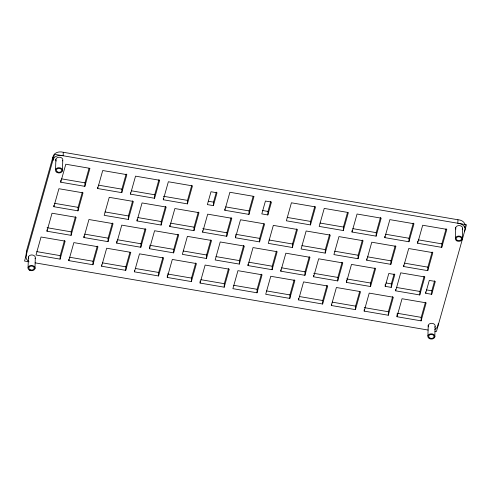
<?xml version="1.0" encoding="UTF-8"?>
<svg xmlns="http://www.w3.org/2000/svg" width="491" height="491" viewBox="0 0 491 491"><rect width="100%" height="100%" fill="white"/><g stroke="black" fill="none" stroke-linecap="round" stroke-linejoin="round"><path stroke-width="0.74" d="M464.75 227.658C466.732 223.227 461.963 219.802 457.943 219.753L63.278 152.271C59.227 151.099 53.623 152.462 52.856 157.23L26.465 251.122C26.686 254.32 24.532 258.8 28.214 260.887M28.067 267.485L28.398 256.989M34.959 268.663L35.291 258.168M46.97 231.212L52.028 213.211L76.148 217.335L71.091 235.336L46.97 231.212L47.013 229.813M52.856 157.23L52.746 160.729C53.513 155.96 59.116 154.597 63.167 155.77L63.278 152.271M53.857 206.717L58.914 188.716L83.034 192.84L77.971 210.842L53.857 206.717L53.9 205.318M55.544 169.733L55.876 159.244M60.743 182.222L65.8 164.221L89.921 168.345L84.857 186.347L60.743 182.222L60.804 180.123M62.437 170.911L62.762 160.422M60.098 259.131L65.162 241.13L41.041 237.006L35.984 255.007L60.098 259.131L60.209 255.633L64.462 240.51M68.801 260.617L73.859 242.615L97.979 246.74L92.922 264.741L68.801 260.617L68.844 259.217M71.091 235.336L71.195 231.838L75.448 216.715M77.971 210.842L78.081 207.343L82.335 192.22M84.857 186.347L84.968 182.848L89.018 168.444M83.887 237.521L88.951 219.52L113.065 223.644L108.008 241.646L83.887 237.521L83.936 236.122M92.922 264.741L93.026 261.243L97.279 246.12M97.66 188.532L102.717 170.53L126.838 174.655L121.78 192.656L97.66 188.532L97.703 187.132M101.619 266.226L106.676 248.225L130.796 252.349L125.739 270.351L101.619 266.226L101.662 264.827M108.008 241.646L108.118 238.147L112.371 223.031M116.711 243.137L121.768 225.136L145.888 229.26L140.825 247.261L116.711 243.137L116.772 241.038M121.78 192.656L121.891 189.158L126.138 174.041M125.739 270.351L125.849 266.852L129.894 252.454M128.304 219.446L133.362 201.445L109.241 197.321L104.184 215.322L128.304 219.446L128.409 215.948L132.662 200.825M130.477 194.148L135.541 176.146L159.655 180.271L154.597 198.272L130.477 194.148L130.52 192.748M134.436 271.836L139.499 253.835L163.613 257.959L158.556 275.96L134.436 271.836L134.479 270.437M137.001 220.932L142.059 202.93L166.179 207.055L161.122 225.056L137.001 220.932L137.044 219.532M140.825 247.261L140.935 243.763L145.189 228.64M149.528 248.747L154.585 230.745L178.706 234.87L173.642 252.871L149.528 248.747L149.589 246.648M154.597 198.272L154.708 194.774L158.955 179.651M158.556 275.96L158.667 272.462L162.914 257.345M161.122 225.056L161.232 221.558L165.479 206.435M163.294 199.757L168.358 181.756L192.472 185.88L187.415 203.882L163.294 199.757L163.337 198.358M167.253 277.452L172.316 259.451L196.431 263.575L191.373 281.576L167.253 277.452L167.321 275.353M169.818 226.547L174.882 208.54L198.996 212.664L193.939 230.666L169.818 226.547L169.861 225.148M173.642 252.871L173.753 249.373L178.006 234.25M187.415 203.882L187.525 200.383L191.772 185.26M191.373 281.576L191.484 278.078L195.731 262.955M193.939 230.666L194.049 227.167L198.296 212.051M200.07 283.062L205.134 265.06L229.248 269.185L224.191 287.186L200.07 283.062L200.138 280.962M202.636 232.157L207.699 214.156L231.813 218.28L226.756 236.281L202.636 232.157L202.679 230.758M206.459 258.481L211.523 240.48L187.402 236.355L182.345 254.356L206.459 258.481L206.57 254.982L210.823 239.86M213.413 205.631L217.022 192.773L210.995 191.742L207.38 204.6L213.413 205.631L213.524 202.132L216.335 192.134M224.829 210.277L229.886 192.276L254.007 196.4L248.949 214.401L224.829 210.277L224.872 208.878M224.191 287.186L224.301 283.688L228.548 268.565M226.756 236.281L226.867 232.783L231.114 217.66M235.453 237.767L240.516 219.765L264.631 223.89L259.573 241.891L235.453 237.767L235.52 235.668M239.283 264.09L244.34 246.089L220.22 241.965L215.162 259.972L239.283 264.09L239.387 260.592L243.64 245.475M248.949 214.401L249.06 210.903L253.104 196.504M247.98 265.582L253.037 247.581L277.157 251.705L272.1 269.706L247.98 265.582L248.023 264.183M257.008 292.796L262.071 274.794L237.951 270.67L232.887 288.671L257.008 292.796L257.118 289.297L261.372 274.174M259.573 241.891L259.684 238.393L263.728 223.994M267.841 214.935L271.455 202.077L265.428 201.046L261.813 213.904L267.841 214.935L267.951 211.437L270.762 201.439M272.1 269.706L272.21 266.208L276.458 251.085M280.797 271.192L285.86 253.19L309.974 257.315L304.917 275.316L280.797 271.192L280.84 269.792M289.825 298.405L294.888 280.404L270.768 276.28L265.711 294.287L289.825 298.405L289.935 294.907L294.189 279.79M292.39 247.501L297.454 229.5L273.334 225.375L268.27 243.376L292.39 247.501L292.501 244.002L296.754 228.886M298.528 299.897L303.585 281.895L327.706 286.02L322.642 304.021L298.528 299.897L298.571 298.497M304.917 275.316L305.028 271.818L309.275 256.695M310.484 224.921L315.541 206.92L291.421 202.795L286.363 220.797L310.484 224.921L310.588 221.423L314.841 206.306M313.614 276.801L318.677 258.8L342.792 262.924L337.734 280.926L313.614 276.801L313.657 275.402M322.642 304.021L322.753 300.523L327.006 285.4M325.208 253.111L330.271 235.109L306.151 230.991L301.093 248.992L325.208 253.111L325.318 249.618L329.571 234.495M331.345 305.506L336.403 287.505L360.523 291.629L355.459 309.631L331.345 305.506L331.388 304.107M337.734 280.926L337.845 277.427L342.092 262.311M343.301 230.537L348.358 212.535L324.238 208.411L319.181 226.412L343.301 230.537L343.412 227.038L347.456 212.634M346.431 282.417L351.495 264.416L375.609 268.534L370.552 286.535L346.431 282.417L346.499 280.318M351.998 232.022L357.061 214.021L381.176 218.145L376.118 236.146L351.998 232.022L352.041 230.623M355.459 309.631L355.57 306.132L359.621 291.734M358.025 258.726L363.088 240.725L338.968 236.601L333.911 254.602L358.025 258.726L358.135 255.228L362.389 240.105M364.162 311.116L369.22 293.115L393.34 297.239L388.283 315.24L364.162 311.116L364.205 309.717M366.728 260.212L371.785 242.21L395.906 246.335L390.842 264.336L366.728 260.212L366.771 258.812M370.552 286.535L370.662 283.043L374.909 267.92M376.118 236.146L376.229 232.648L380.476 217.525M384.815 237.632L389.879 219.63L413.993 223.755L408.935 241.756L384.815 237.632L384.858 236.232M385.183 286.345L388.798 273.487L394.832 274.518L391.217 287.376L385.183 286.345L385.251 284.246M388.283 315.24L388.387 311.742L392.64 296.619M390.842 264.336L390.953 260.838L395.206 245.715M391.217 287.376L391.327 283.878L394.138 273.88M395.66 290.832L400.717 272.83L424.838 276.955L419.78 294.956L395.66 290.832L395.703 289.432M396.98 316.732L402.037 298.731L426.157 302.849L421.1 320.85L396.98 316.732L397.047 314.633M403.645 266.527L408.708 248.526L432.823 252.65L427.765 270.651L403.645 266.527L403.694 265.128M408.935 241.756L409.046 238.258L413.293 223.135M417.632 243.248L422.696 225.24L446.81 229.365L441.753 247.366L417.632 243.248L417.7 241.149M419.78 294.956L419.891 291.458L424.138 276.335M421.1 320.85L421.21 317.358L425.458 302.235M425.672 293.268L429.281 280.41L435.314 281.441L431.699 294.299L425.672 293.268L425.715 291.869M427.765 270.651L427.876 267.153L432.123 252.03M427.907 335.85L428.238 325.355M431.699 294.299L431.81 290.801L434.621 280.797M434.799 337.029L435.124 326.533M438.297 323.649L437.536 327.018L434.817 329.584M441.753 247.366L441.863 243.867L446.11 228.751M455.378 238.098L455.709 227.609M457.943 219.753L457.839 223.252C461.853 223.301 466.628 226.725 464.646 231.157M462.27 239.277L462.602 228.788M26.465 251.122L26.176 254.491M208.245 201.23L213.524 202.132M262.673 210.535L267.951 211.437M61.602 178.853L84.968 182.848M98.525 185.162L121.891 189.158M131.343 190.778L154.708 194.774M163.405 196.259L187.525 200.383M225.694 206.907L249.06 210.903M287.229 217.427L310.588 221.423M320.046 223.043L343.412 227.038M352.863 228.653L376.229 232.648M385.68 234.262L409.046 238.258M418.498 239.878L441.863 243.867M54.716 203.348L78.081 207.343M105.049 211.952L128.409 215.948M137.867 217.562L161.232 221.558M170.684 223.178L194.049 227.167M202.746 228.659L226.867 232.783M235.563 234.268L259.684 238.393M269.136 240.007L292.501 244.002M301.953 245.623L325.318 249.618M334.77 251.232L358.135 255.228M367.593 256.842L390.953 260.838M404.51 263.158L427.876 267.153M386.049 282.976L391.327 283.878M426.532 289.899L431.81 290.801M47.081 227.714L71.195 231.838M84.753 234.152L108.118 238.147M117.57 239.768L140.935 243.763M149.638 245.248L173.753 249.373M183.211 250.987L206.57 254.982M216.028 256.603L239.387 260.592M248.845 262.212L272.21 266.208M281.662 267.822L305.028 271.818M313.724 273.303L337.845 277.427M346.542 278.919L370.662 283.043M396.525 287.462L419.891 291.458M36.843 251.638L60.209 255.633M69.667 257.247L93.026 261.243M102.484 262.857L125.849 266.852M135.301 268.467L158.667 272.462M167.363 273.953L191.484 278.078M200.936 279.692L224.301 283.688M233.753 285.302L257.118 289.297M266.57 290.918L289.935 294.907M299.387 296.527L322.753 300.523M332.211 302.137L355.57 306.132M364.273 307.618L388.387 311.742M397.09 313.233L421.21 317.358M29.086 261.826L24.55 261.046L54.556 154.297L466.45 224.725L436.444 331.474L434.934 331.216M35.131 262.857L428.134 330.056M56.244 161.066A3.523 2.639 1.8 0 1 59.11 157.194A3.523 2.639 1.8 0 1 62.578 160.876M28.766 258.818A3.523 2.639 1.8 0 1 31.639 254.946A3.523 2.639 1.8 0 1 35.1 258.628M455.875 229.107A3.523 2.639 1.8 0 1 459.367 225.565A3.523 2.639 1.8 0 1 462.258 229.487M428.404 326.859A3.523 2.639 1.8 0 1 431.89 323.311A3.523 2.639 1.8 0 1 434.781 327.233M429.521 338.667A3.523 2.639 1.8 0 0 434.873 336.55A3.523 2.639 1.8 0 0 429.662 334.101A3.523 2.639 1.8 0 0 429.521 338.667M429.975 338.109A2.639 1.976 1.8 0 0 433.989 336.519A2.639 1.976 1.8 0 0 430.085 334.684A2.639 1.976 1.8 0 0 429.975 338.109M456.992 240.915A3.523 2.639 1.8 0 0 462.344 238.804A3.523 2.639 1.8 0 0 457.139 236.349A3.523 2.639 1.8 0 0 456.992 240.915M457.452 240.363A2.639 1.976 1.8 0 0 461.466 238.773A2.639 1.976 1.8 0 0 457.563 236.938A2.639 1.976 1.8 0 0 457.452 240.363M29.681 270.302A3.523 2.639 1.8 0 0 35.033 268.184A3.523 2.639 1.8 0 0 29.828 265.735A3.523 2.639 1.8 0 0 29.681 270.302M30.141 269.743A2.639 1.976 1.8 0 0 34.155 268.16A2.639 1.976 1.8 0 0 30.252 266.318A2.639 1.976 1.8 0 0 30.141 269.743M57.159 172.55A3.523 2.639 1.8 0 0 62.51 170.438A3.523 2.639 1.8 0 0 57.3 167.983A3.523 2.639 1.8 0 0 57.159 172.55M57.613 171.997A2.639 1.976 1.8 0 0 61.627 170.408A2.639 1.976 1.8 0 0 57.723 168.573A2.639 1.976 1.8 0 0 57.613 171.997"/></g></svg>
